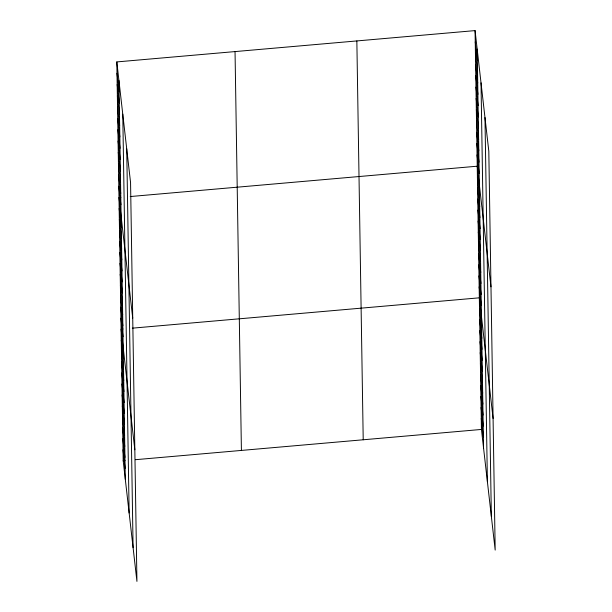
<?xml version="1.0" encoding="UTF-8"?>
<svg xmlns="http://www.w3.org/2000/svg" width="612" height="612" viewBox="0 0 612 612"><rect width="100%" height="100%" fill="white"/><g stroke="black" fill="none" stroke-linecap="round" stroke-linejoin="round"><path stroke-width="0.92" d="M116.816 61.919L130.563 182.56L136.935 581.4L123.188 460.767L116.816 61.919L475.065 30.6L488.812 151.233L495.184 550.081L481.437 429.44L475.065 30.6M120.862 197.362L118.98 197.531L132.727 318.163M130.241 196.544L477.23 166.204L490.977 286.844M122.958 328.981L121.084 329.149L134.831 449.782M132.345 328.162L479.334 297.822L493.081 418.463M123.188 460.767L125.062 460.599M135.382 459.696L481.437 429.44M475.249 41.899L477.36 60.443M475.432 53.198L477.544 71.742M475.608 64.505L477.72 83.048M475.792 75.804L477.903 94.347M475.968 87.103L478.087 105.647M476.151 98.402L478.263 116.946M476.335 109.701L478.446 128.245M476.511 121.008L478.622 139.551M476.694 132.307L478.806 150.85M476.87 143.606L478.982 162.149M477.054 154.905L479.165 173.448M477.406 177.174L479.525 195.718M477.582 188.144L479.693 206.688M477.758 199.114L479.869 217.658M477.934 210.077L480.045 228.62M478.11 221.047L480.221 239.59M478.286 232.017L480.397 250.56M478.462 242.987L480.573 261.531M478.638 253.949L480.749 272.493M478.813 264.92L480.925 283.463M478.982 275.89L481.101 294.433M479.158 286.86L481.269 305.403M479.51 308.792L481.621 327.336M479.686 319.762L481.797 338.306M479.862 330.732L481.973 349.276M480.038 341.695L482.149 360.238M480.213 352.665L482.325 371.209M480.389 363.635L482.501 382.179M480.558 374.605L482.677 393.149M480.734 385.568L482.853 404.111M480.91 396.538L483.021 415.081M481.086 407.508L483.197 426.051M481.262 418.478L483.373 437.022M116.999 73.226L119.11 91.769M117.183 84.525L119.294 103.068M117.359 95.824L119.47 114.368M117.542 107.123L119.654 125.667M117.718 118.422L119.837 136.966M117.902 129.729L120.013 148.272M118.085 141.028L120.197 159.571M118.261 152.327L120.373 170.87M118.445 163.626L120.556 182.169M118.621 174.925L120.732 193.469M118.805 186.232L120.916 204.775M119.156 208.501L121.275 227.044M119.332 219.463L121.444 238.007M119.508 230.433L121.62 248.977M119.684 241.403L121.796 259.947M119.86 252.373L121.972 270.917M120.036 263.336L122.148 281.88M120.212 274.306L122.324 292.85M120.388 285.276L122.499 303.82M120.556 296.246L122.675 314.79M120.732 307.209L122.851 325.752M120.908 318.179L123.02 336.722M121.26 340.119L123.372 358.663M121.436 351.081L123.547 369.625M121.612 362.052L123.723 380.595M121.788 373.022L123.899 391.565M121.964 383.992L124.075 402.535M122.14 394.954L124.251 413.498M122.308 405.924L124.427 424.468M122.484 416.894L124.603 435.438M122.66 427.864L124.772 446.408M122.836 438.827L124.947 457.371M123.012 449.797L125.123 468.341M484.972 117.542L491.344 516.39M481.017 82.834L487.389 481.675M477.184 49.144L483.549 447.984M356.85 40.935L363.214 439.783M235.039 51.584L241.411 450.432M126.722 148.869L133.095 547.709M122.767 114.153L129.14 513.001M118.935 80.463L125.299 479.311"/></g></svg>
